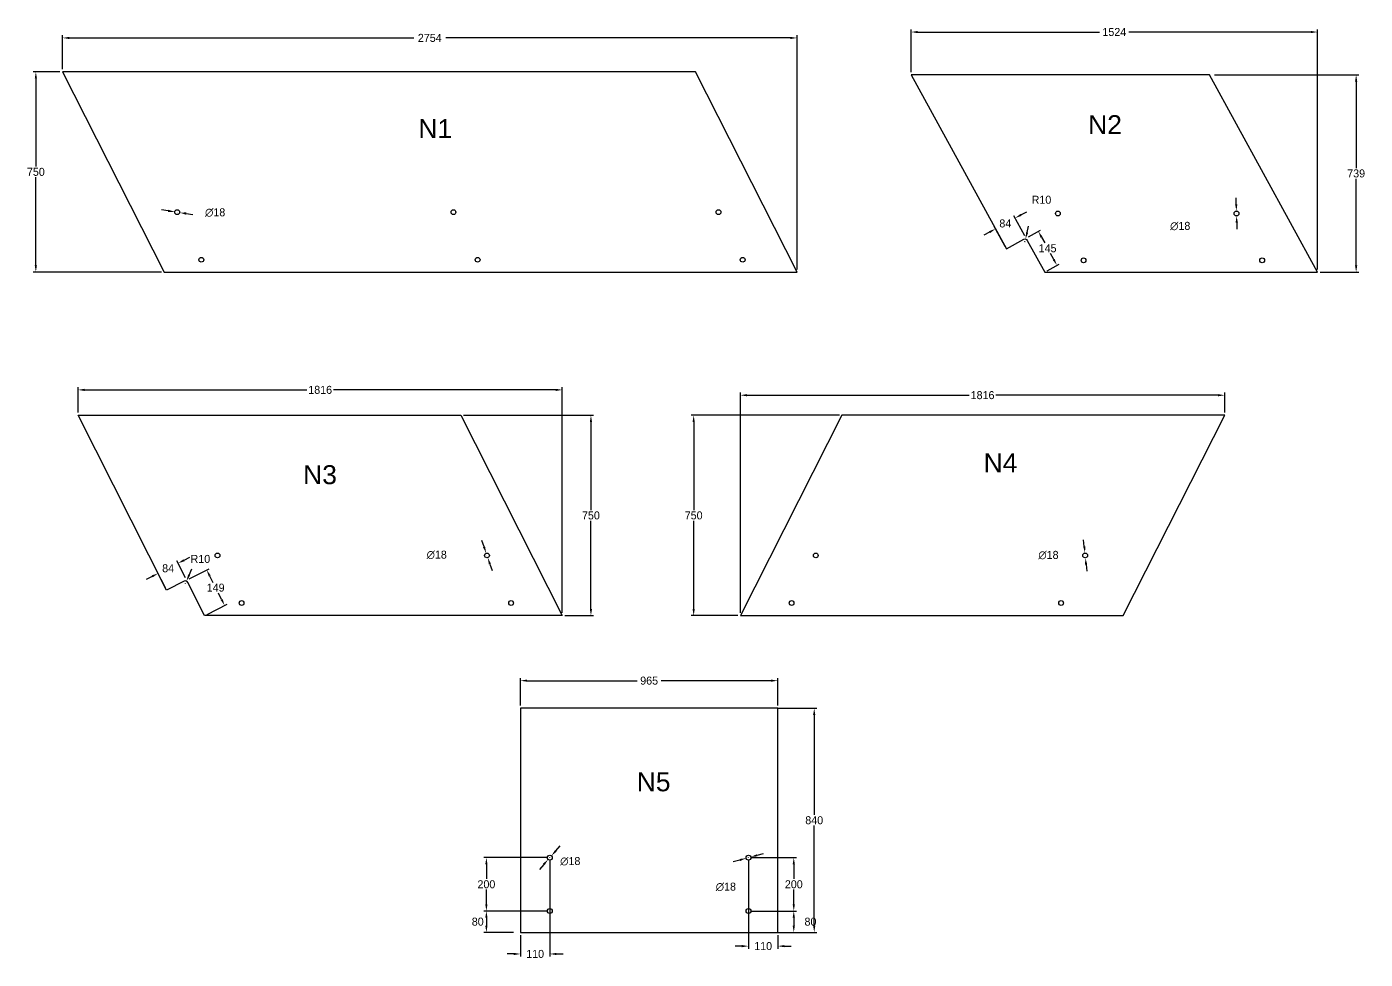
# Model space of a CAD drawing. Header units: millimetres. Extents: x 1860 to 17516, y -423 to 3406.
# Drawn here: x 1860 to 6878, y -127 to 3368 of the extents above; entities that cross this region are included whole.
import ezdxf

# ---------------------------------------------------------------- set-up
doc = ezdxf.new("R2010")
doc.units = ezdxf.units.MM
doc.layers.add('РАЗМЕРЫ', color=250, linetype='Continuous', lineweight=9)
doc.styles.get("Standard").update_dxf_attribs({"font": 'arial.ttf'})
doc.styles.add('ОФОРМИТЕЛЬ', font='txt', dxfattribs={"height": 30})
doc.dimstyles.new('ОФОРМИТЕЛЬ', dxfattribs={"dimtxt": 30, "dimasz": 25, "dimexe": 10, "dimexo": 10, "dimgap": 5, "dimtad": 0, "dimtih": 1, "dimtoh": 1, "dimdec": 0, "dimzin": 0, "dimdsep": 46, "dimtxsty": 'ОФОРМИТЕЛЬ', "dimcen": 0.09, "dimclrd": 256, "dimclre": 256, "dimclrt": 256, "dimadec": 0, "dimazin": 0, "dimtfac": 1, "dimtdec": 4, "dimtofl": 0, "dimtmove": 2, "dimatfit": 3, "dimfxl": 1, "dimtolj": 1, "dimtzin": 0, "dimarcsym": 0})

# ---------------------------------------------------------------- blocks, each defined once
blk = doc.blocks.new('*D63')
at = {"layer": 'DEFPOINTS', "color": 0, "transparency": 16777216}
for p in [(4747.9, 3326), (1993.9, 3199.1), (4747.9, 2448.8)]:
    blk.add_point(p, dxfattribs=at)
at = {"layer": 'РАЗМЕРЫ', "lineweight": -2, "transparency": 16777216}
for p, q in [((1993.9, 3209.1), (1993.9, 3336)), ((2018.9, 3326), (3310.9, 3326)), ((4722.9, 3326), (3430.9, 3326)), ((4747.9, 2458.8), (4747.9, 3336))]:
    blk.add_line(p, q, dxfattribs=at)
at = {"layer": 'РАЗМЕРЫ', "transparency": 16777216}
for points in [[(2018.9, 3330.1), (2018.9, 3321.8), (1993.9, 3326)], [(4722.9, 3321.8), (4722.9, 3330.1), (4747.9, 3326)]]:
    blk.add_solid(points, dxfattribs=at)
at = {"layer": 'РАЗМЕРЫ', "lineweight": 13, "transparency": 16777216, "insert": (3370.9, 3326), "char_height": 30, "attachment_point": 5, "style": 'ОФОРМИТЕЛЬ'}
blk.add_mtext('\\A1;2754', dxfattribs=at)
blk = doc.blocks.new('*D64')
at = {"layer": 'DEFPOINTS', "color": 0, "transparency": 16777216}
for p in [(1993.9, 3199.1), (1893.8, 2448.8), (2374.8, 2448.8)]:
    blk.add_point(p, dxfattribs=at)
at = {"layer": 'РАЗМЕРЫ', "lineweight": -2, "transparency": 16777216}
for p, q in [((1983.9, 3199.1), (1883.8, 3199.1)), ((1893.8, 3174.1), (1893.8, 2844)), ((1893.8, 2473.8), (1893.8, 2804)), ((2364.8, 2448.8), (1883.8, 2448.8))]:
    blk.add_line(p, q, dxfattribs=at)
at = {"layer": 'РАЗМЕРЫ', "transparency": 16777216}
for points in [[(1898, 3174.1), (1889.6, 3174.1), (1893.8, 3199.1)], [(1889.6, 2473.8), (1898, 2473.8), (1893.8, 2448.8)]]:
    blk.add_solid(points, dxfattribs=at)
at = {"layer": 'РАЗМЕРЫ', "lineweight": 13, "transparency": 16777216, "insert": (1893.8, 2824), "char_height": 30, "attachment_point": 5, "style": 'ОФОРМИТЕЛЬ'}
blk.add_mtext('\\A1;750', dxfattribs=at)
blk = doc.blocks.new('*D65')
at = {"layer": 'DEFPOINTS', "color": 0, "transparency": 16777216}
for p in [(2414.8, 2674.2), (2432.5, 2671.6)]:
    blk.add_point(p, dxfattribs=at)
at = {"layer": 'РАЗМЕРЫ', "lineweight": -2, "transparency": 16777216}
for p, q in [((2390, 2678), (2365.3, 2681.7)), ((2423.6, 2672.9), (2423.7, 2672.9)), ((2423.7, 2672.8), (2423.7, 2673)), ((2457.3, 2667.8), (2482, 2664.1))]:
    blk.add_line(p, q, dxfattribs=at)
at = {"layer": 'РАЗМЕРЫ', "transparency": 16777216}
for points in [[(2389.4, 2673.9), (2390.7, 2682.1), (2414.8, 2674.2)], [(2457.9, 2671.9), (2456.6, 2663.7), (2432.5, 2671.6)]]:
    blk.add_solid(points, dxfattribs=at)
at = {"layer": 'РАЗМЕРЫ', "lineweight": 13, "transparency": 16777216, "insert": (2566.2, 2671.6), "char_height": 30, "attachment_point": 5, "style": 'ОФОРМИТЕЛЬ'}
blk.add_mtext('\\A1;∅18', dxfattribs=at)
blk = doc.blocks.new('*D66')
at = {"layer": 'DEFPOINTS', "color": 0, "transparency": 16777216}
for p in [(6699.6, 3348.1), (5175.6, 3187.4), (6699.6, 2448.8)]:
    blk.add_point(p, dxfattribs=at)
at = {"layer": 'РАЗМЕРЫ', "lineweight": -2, "transparency": 16777216}
for p, q in [((5175.6, 3197.4), (5175.6, 3358.1)), ((5200.6, 3348.1), (5882.6, 3348.1)), ((6674.6, 3348.1), (5992.6, 3348.1)), ((6699.6, 2458.8), (6699.6, 3358.1))]:
    blk.add_line(p, q, dxfattribs=at)
at = {"layer": 'РАЗМЕРЫ', "transparency": 16777216}
for points in [[(5200.6, 3352.3), (5200.6, 3343.9), (5175.6, 3348.1)], [(6674.6, 3343.9), (6674.6, 3352.3), (6699.6, 3348.1)]]:
    blk.add_solid(points, dxfattribs=at)
at = {"layer": 'РАЗМЕРЫ', "lineweight": 13, "transparency": 16777216, "insert": (5937.6, 3348.1), "char_height": 30, "attachment_point": 5, "style": 'ОФОРМИТЕЛЬ'}
blk.add_mtext('\\A1;1524', dxfattribs=at)
blk = doc.blocks.new('*D67')
at = {"layer": 'DEFPOINTS', "color": 0, "transparency": 16777216}
for p in [(6303.3, 3187.4), (6699.6, 2448.8), (6844.4, 2448.8)]:
    blk.add_point(p, dxfattribs=at)
at = {"layer": 'РАЗМЕРЫ', "lineweight": -2, "transparency": 16777216}
for p, q in [((6313.3, 3187.4), (6854.4, 3187.4)), ((6844.4, 3162.4), (6844.4, 2838.1)), ((6844.4, 2473.8), (6844.4, 2798.1)), ((6709.6, 2448.8), (6854.4, 2448.8))]:
    blk.add_line(p, q, dxfattribs=at)
at = {"layer": 'РАЗМЕРЫ', "transparency": 16777216}
for points in [[(6848.6, 3162.4), (6840.2, 3162.4), (6844.4, 3187.4)], [(6840.2, 2473.8), (6848.6, 2473.8), (6844.4, 2448.8)]]:
    blk.add_solid(points, dxfattribs=at)
at = {"layer": 'РАЗМЕРЫ', "lineweight": 13, "transparency": 16777216, "insert": (6844.4, 2818.1), "char_height": 30, "attachment_point": 5, "style": 'ОФОРМИТЕЛЬ'}
blk.add_mtext('\\A1;739', dxfattribs=at)
blk = doc.blocks.new('*D68')
at = {"layer": 'DEFPOINTS', "color": 0, "transparency": 16777216}
for p in [(5606.6, 2576.2), (5722.4, 2474), (5676.5, 2448.8)]:
    blk.add_point(p, dxfattribs=at)
at = {"layer": 'РАЗМЕРЫ', "lineweight": -2, "transparency": 16777216}
for p, q in [((5615.4, 2581), (5661.3, 2606.2)), ((5664.6, 2579.4), (5676.5, 2557.7)), ((5710.4, 2495.9), (5698.5, 2517.7)), ((5685.3, 2453.6), (5731.2, 2478.8))]:
    blk.add_line(p, q, dxfattribs=at)
at = {"layer": 'РАЗМЕРЫ', "transparency": 16777216}
for points in [[(5668.2, 2581.4), (5660.9, 2577.4), (5652.6, 2601.4)], [(5706.7, 2493.9), (5714.1, 2497.9), (5722.4, 2474)]]:
    blk.add_solid(points, dxfattribs=at)
at = {"layer": 'РАЗМЕРЫ', "lineweight": 13, "transparency": 16777216, "insert": (5687.5, 2537.7), "char_height": 30, "attachment_point": 5, "style": 'ОФОРМИТЕЛЬ'}
blk.add_mtext('\\A1;145', dxfattribs=at)
blk = doc.blocks.new('*D69')
at = {"layer": 'DEFPOINTS', "color": 0, "transparency": 16777216}
for p in [(5492, 2610.4), (5606.6, 2576.2), (5533, 2535.8)]:
    blk.add_point(p, dxfattribs=at)
at = {"layer": 'РАЗМЕРЫ', "lineweight": -2, "transparency": 16777216}
for p, q in [((5587.6, 2662.8), (5609.5, 2674.9)), ((5528.2, 2544.5), (5487.2, 2619.2)), ((5601.8, 2584.9), (5560.9, 2659.6)), ((5470.1, 2598.4), (5448.2, 2586.4))]:
    blk.add_line(p, q, dxfattribs=at)
at = {"layer": 'РАЗМЕРЫ', "transparency": 16777216}
for points in [[(5585.6, 2666.5), (5589.6, 2659.2), (5565.7, 2650.8)], [(5472.1, 2594.7), (5468.1, 2602), (5492, 2610.4)]]:
    blk.add_solid(points, dxfattribs=at)
at = {"layer": 'РАЗМЕРЫ', "lineweight": 13, "transparency": 16777216, "insert": (5528.9, 2630.6), "char_height": 30, "attachment_point": 5, "style": 'ОФОРМИТЕЛЬ'}
blk.add_mtext('\\A1;84', dxfattribs=at)
blk = doc.blocks.new('*D70')
at = {"layer": 'DEFPOINTS', "color": 0, "transparency": 16777216}
for p in [(5602.7, 2562.6), (5604.9, 2572.3)]:
    blk.add_point(p, dxfattribs=at)
at = {"layer": 'РАЗМЕРЫ', "lineweight": -2, "transparency": 16777216}
for p, q in [((5610.5, 2596.7), (5616.1, 2621.1)), ((5602.6, 2562.6), (5602.8, 2562.6)), ((5602.7, 2562.5), (5602.7, 2562.7))]:
    blk.add_line(p, q, dxfattribs=at)
at = {"layer": 'РАЗМЕРЫ', "transparency": 16777216}
blk.add_solid([(5606.5, 2597.6), (5614.6, 2595.8), (5604.9, 2572.3)], dxfattribs=at)
at = {"layer": 'РАЗМЕРЫ', "lineweight": 13, "transparency": 16777216, "insert": (5664.5, 2719.4), "char_height": 30, "attachment_point": 5, "style": 'ОФОРМИТЕЛЬ'}
blk.add_mtext('\\A1;R10', dxfattribs=at)
blk = doc.blocks.new('*D71')
at = {"layer": 'DEFPOINTS', "color": 0, "transparency": 16777216}
for p in [(6395.5, 2677), (6396, 2659)]:
    blk.add_point(p, dxfattribs=at)
at = {"layer": 'РАЗМЕРЫ', "lineweight": -2, "transparency": 16777216}
for p, q in [((6394.8, 2702), (6394.1, 2727)), ((6395.6, 2668), (6395.8, 2668)), ((6395.7, 2667.9), (6395.7, 2668.1)), ((6396.7, 2634), (6397.4, 2609))]:
    blk.add_line(p, q, dxfattribs=at)
at = {"layer": 'РАЗМЕРЫ', "transparency": 16777216}
for points in [[(6390.6, 2701.9), (6398.9, 2702.1), (6395.5, 2677)], [(6400.9, 2634.1), (6392.5, 2633.9), (6396, 2659)]]:
    blk.add_solid(points, dxfattribs=at)
at = {"layer": 'РАЗМЕРЫ', "lineweight": 13, "transparency": 16777216, "insert": (6184.8, 2620.8), "char_height": 30, "attachment_point": 5, "style": 'ОФОРМИТЕЛЬ'}
blk.add_mtext('\\A1;∅18', dxfattribs=at)
blk = doc.blocks.new('*D72')
at = {"layer": 'DEFPOINTS', "color": 0, "transparency": 16777216}
for p in [(3867.8, 2007), (2051.9, 1911.7), (3867.8, 1161.3)]:
    blk.add_point(p, dxfattribs=at)
at = {"layer": 'РАЗМЕРЫ', "lineweight": -2, "transparency": 16777216}
for p, q in [((2051.9, 1921.7), (2051.9, 2017)), ((3867.8, 1171.3), (3867.8, 2017)), ((2076.9, 2007), (2909.9, 2007)), ((3842.8, 2007), (3009.9, 2007))]:
    blk.add_line(p, q, dxfattribs=at)
at = {"layer": 'РАЗМЕРЫ', "transparency": 16777216}
for points in [[(2076.9, 2011.1), (2076.9, 2002.8), (2051.9, 2007)], [(3842.8, 2002.8), (3842.8, 2011.1), (3867.8, 2007)]]:
    blk.add_solid(points, dxfattribs=at)
at = {"layer": 'РАЗМЕРЫ', "lineweight": 13, "transparency": 16777216, "insert": (2959.9, 2007), "char_height": 30, "attachment_point": 5, "style": 'ОФОРМИТЕЛЬ'}
blk.add_mtext('\\A1;1816', dxfattribs=at)
blk = doc.blocks.new('*D73')
at = {"layer": 'DEFPOINTS', "color": 0, "transparency": 16777216}
for p in [(3487.2, 1911.7), (3867.8, 1161.3), (3975.2, 1161.3)]:
    blk.add_point(p, dxfattribs=at)
at = {"layer": 'РАЗМЕРЫ', "lineweight": -2, "transparency": 16777216}
for p, q in [((3497.2, 1911.7), (3985.2, 1911.7)), ((3975.2, 1886.7), (3975.2, 1556.5)), ((3975.2, 1186.3), (3975.2, 1516.5)), ((3877.8, 1161.3), (3985.2, 1161.3))]:
    blk.add_line(p, q, dxfattribs=at)
at = {"layer": 'РАЗМЕРЫ', "transparency": 16777216}
for points in [[(3979.4, 1886.7), (3971, 1886.7), (3975.2, 1911.7)], [(3971, 1186.3), (3979.4, 1186.3), (3975.2, 1161.3)]]:
    blk.add_solid(points, dxfattribs=at)
at = {"layer": 'РАЗМЕРЫ', "lineweight": 13, "transparency": 16777216, "insert": (3975.2, 1536.5), "char_height": 30, "attachment_point": 5, "style": 'ОФОРМИТЕЛЬ'}
blk.add_mtext('\\A1;750', dxfattribs=at)
blk = doc.blocks.new('*D74')
at = {"layer": 'DEFPOINTS', "color": 0, "transparency": 16777216}
for p in [(2427.2, 1357.4), (2384.3, 1256.3), (2459.2, 1294.3)]:
    blk.add_point(p, dxfattribs=at)
at = {"layer": 'РАЗМЕРЫ', "lineweight": -2, "transparency": 16777216}
for p, q in [((2454.7, 1303.3), (2422.7, 1366.3)), ((2449.5, 1368.7), (2471.8, 1380)), ((2330, 1308.1), (2307.7, 1296.8)), ((2379.8, 1265.3), (2347.8, 1328.3))]:
    blk.add_line(p, q, dxfattribs=at)
at = {"layer": 'РАЗМЕРЫ', "transparency": 16777216}
for points in [[(2447.6, 1372.4), (2451.4, 1365), (2427.2, 1357.4)], [(2331.9, 1304.4), (2328.1, 1311.8), (2352.3, 1319.4)]]:
    blk.add_solid(points, dxfattribs=at)
at = {"layer": 'РАЗМЕРЫ', "lineweight": 13, "transparency": 16777216, "insert": (2389.8, 1338.4), "char_height": 30, "attachment_point": 5, "style": 'ОФОРМИТЕЛЬ'}
blk.add_mtext('\\A1;84', dxfattribs=at)
blk = doc.blocks.new('*D75')
at = {"layer": 'DEFPOINTS', "color": 0, "transparency": 16777216}
for p in [(2459.2, 1294.3), (2526.7, 1161.3), (2601.7, 1199.3)]:
    blk.add_point(p, dxfattribs=at)
at = {"layer": 'РАЗМЕРЫ', "lineweight": -2, "transparency": 16777216}
for p, q in [((2468.1, 1298.9), (2543.1, 1336.9)), ((2545.5, 1310.1), (2557.8, 1285.8)), ((2590.4, 1221.6), (2578.1, 1245.8)), ((2535.6, 1165.8), (2610.6, 1203.8))]:
    blk.add_line(p, q, dxfattribs=at)
at = {"layer": 'РАЗМЕРЫ', "transparency": 16777216}
for points in [[(2549.3, 1312), (2541.8, 1308.2), (2534.2, 1332.4)], [(2586.7, 1219.7), (2594.1, 1223.5), (2601.7, 1199.3)]]:
    blk.add_solid(points, dxfattribs=at)
at = {"layer": 'РАЗМЕРЫ', "lineweight": 13, "transparency": 16777216, "insert": (2568, 1265.8), "char_height": 30, "attachment_point": 5, "style": 'ОФОРМИТЕЛЬ'}
blk.add_mtext('\\A1;149', dxfattribs=at)
blk = doc.blocks.new('*D76')
at = {"layer": 'DEFPOINTS', "color": 0, "transparency": 16777216}
for p in [(2454.8, 1280.9), (2458.7, 1290.1)]:
    blk.add_point(p, dxfattribs=at)
at = {"layer": 'РАЗМЕРЫ', "lineweight": -2, "transparency": 16777216}
for p, q in [((2468.4, 1313.2), (2478.1, 1336.2)), ((2454.7, 1280.9), (2454.9, 1280.9)), ((2454.8, 1280.8), (2454.8, 1281))]:
    blk.add_line(p, q, dxfattribs=at)
at = {"layer": 'РАЗМЕРЫ', "transparency": 16777216}
blk.add_solid([(2464.6, 1314.8), (2472.2, 1311.5), (2458.7, 1290.1)], dxfattribs=at)
at = {"layer": 'РАЗМЕРЫ', "lineweight": 13, "transparency": 16777216, "insert": (2510.8, 1373.4), "char_height": 30, "attachment_point": 5, "style": 'ОФОРМИТЕЛЬ'}
blk.add_mtext('\\A1;R10', dxfattribs=at)
blk = doc.blocks.new('*D77')
at = {"layer": 'DEFPOINTS', "color": 0, "transparency": 16777216}
for p in [(3582.3, 1395.2), (3588.2, 1378.2)]:
    blk.add_point(p, dxfattribs=at)
at = {"layer": 'РАЗМЕРЫ', "lineweight": -2, "transparency": 16777216}
for p, q in [((3574.3, 1418.9), (3566.2, 1442.5)), ((3585.2, 1386.6), (3585.2, 1386.8)), ((3585.2, 1386.7), (3585.3, 1386.7)), ((3596.2, 1354.5), (3604.3, 1330.8))]:
    blk.add_line(p, q, dxfattribs=at)
at = {"layer": 'РАЗМЕРЫ', "transparency": 16777216}
for points in [[(3570.3, 1417.5), (3578.2, 1420.2), (3582.3, 1395.2)], [(3600.2, 1355.9), (3592.3, 1353.2), (3588.2, 1378.2)]]:
    blk.add_solid(points, dxfattribs=at)
at = {"layer": 'РАЗМЕРЫ', "lineweight": 13, "transparency": 16777216, "insert": (3396.9, 1388.7), "char_height": 30, "attachment_point": 5, "style": 'ОФОРМИТЕЛЬ'}
blk.add_mtext('\\A1;∅18', dxfattribs=at)
blk = doc.blocks.new('*D78')
at = {"layer": 'DEFPOINTS', "color": 0, "transparency": 16777216}
for p in [(4535.6, 1987.1), (6351.5, 1911.7), (4535.6, 1161.3)]:
    blk.add_point(p, dxfattribs=at)
at = {"layer": 'РАЗМЕРЫ', "lineweight": -2, "transparency": 16777216}
for p, q in [((4535.6, 1171.3), (4535.6, 1997.1)), ((4560.6, 1987.1), (5393.6, 1987.1)), ((6326.5, 1987.1), (5493.6, 1987.1)), ((6351.5, 1921.7), (6351.5, 1997.1))]:
    blk.add_line(p, q, dxfattribs=at)
at = {"layer": 'РАЗМЕРЫ', "transparency": 16777216}
for points in [[(4560.6, 1991.3), (4560.6, 1982.9), (4535.6, 1987.1)], [(6326.5, 1982.9), (6326.5, 1991.3), (6351.5, 1987.1)]]:
    blk.add_solid(points, dxfattribs=at)
at = {"layer": 'РАЗМЕРЫ', "lineweight": 13, "transparency": 16777216, "insert": (5443.6, 1987.1), "char_height": 30, "attachment_point": 5, "style": 'ОФОРМИТЕЛЬ'}
blk.add_mtext('\\A1;1816', dxfattribs=at)
blk = doc.blocks.new('*D79')
at = {"layer": 'DEFPOINTS', "color": 0, "transparency": 16777216}
for p in [(4916.7, 1911.7), (4360.4, 1161.3), (4535.6, 1161.3)]:
    blk.add_point(p, dxfattribs=at)
at = {"layer": 'РАЗМЕРЫ', "lineweight": -2, "transparency": 16777216}
for p, q in [((4906.7, 1911.7), (4350.4, 1911.7)), ((4360.4, 1886.7), (4360.4, 1556.5)), ((4360.4, 1186.3), (4360.4, 1516.5)), ((4525.6, 1161.3), (4350.4, 1161.3))]:
    blk.add_line(p, q, dxfattribs=at)
at = {"layer": 'РАЗМЕРЫ', "transparency": 16777216}
for points in [[(4364.5, 1886.7), (4356.2, 1886.7), (4360.4, 1911.7)], [(4356.2, 1186.3), (4364.5, 1186.3), (4360.4, 1161.3)]]:
    blk.add_solid(points, dxfattribs=at)
at = {"layer": 'РАЗМЕРЫ', "lineweight": 13, "transparency": 16777216, "insert": (4360.4, 1536.5), "char_height": 30, "attachment_point": 5, "style": 'ОФОРМИТЕЛЬ'}
blk.add_mtext('\\A1;750', dxfattribs=at)
blk = doc.blocks.new('*D80')
at = {"layer": 'DEFPOINTS', "color": 0, "transparency": 16777216}
for p in [(5827.6, 1395.6), (5829.3, 1377.7)]:
    blk.add_point(p, dxfattribs=at)
at = {"layer": 'РАЗМЕРЫ', "lineweight": -2, "transparency": 16777216}
for p, q in [((5825.1, 1420.5), (5822.7, 1445.4)), ((5828.3, 1386.7), (5828.5, 1386.7)), ((5828.4, 1386.6), (5828.4, 1386.8)), ((5831.7, 1352.8), (5834.1, 1328))]:
    blk.add_line(p, q, dxfattribs=at)
at = {"layer": 'РАЗМЕРЫ', "transparency": 16777216}
for points in [[(5821, 1420.1), (5829.3, 1420.9), (5827.6, 1395.6)], [(5835.9, 1353.2), (5827.6, 1352.4), (5829.3, 1377.7)]]:
    blk.add_solid(points, dxfattribs=at)
at = {"layer": 'РАЗМЕРЫ', "lineweight": 13, "transparency": 16777216, "insert": (5690.7, 1387.7), "char_height": 30, "attachment_point": 5, "style": 'ОФОРМИТЕЛЬ'}
blk.add_mtext('\\A1;∅18', dxfattribs=at)
blk = doc.blocks.new('*D81')
at = {"layer": 'DEFPOINTS', "color": 0, "transparency": 16777216}
for p in [(4675.9, 917.3), (3710.9, 814.1), (4675.9, 814.1)]:
    blk.add_point(p, dxfattribs=at)
at = {"layer": 'РАЗМЕРЫ', "lineweight": -2, "transparency": 16777216}
for p, q in [((3710.9, 824.1), (3710.9, 927.3)), ((3735.9, 917.3), (4148.4, 917.3)), ((4650.9, 917.3), (4238.4, 917.3)), ((4675.9, 824.1), (4675.9, 927.3))]:
    blk.add_line(p, q, dxfattribs=at)
at = {"layer": 'РАЗМЕРЫ', "transparency": 16777216}
for points in [[(3735.9, 921.5), (3735.9, 913.2), (3710.9, 917.3)], [(4650.9, 913.2), (4650.9, 921.5), (4675.9, 917.3)]]:
    blk.add_solid(points, dxfattribs=at)
at = {"layer": 'РАЗМЕРЫ', "lineweight": 13, "transparency": 16777216, "insert": (4193.4, 917.3), "char_height": 30, "attachment_point": 5, "style": 'ОФОРМИТЕЛЬ'}
blk.add_mtext('\\A1;965', dxfattribs=at)
blk = doc.blocks.new('*D82')
at = {"layer": 'DEFPOINTS', "color": 0, "transparency": 16777216}
for p in [(4665.3, 814.1), (4665.3, -25.9), (4812.4, -25.9)]:
    blk.add_point(p, dxfattribs=at)
at = {"layer": 'РАЗМЕРЫ', "lineweight": -2, "transparency": 16777216}
for p, q in [((4675.3, 814.1), (4822.4, 814.1)), ((4812.4, 789.1), (4812.4, 414.1)), ((4812.4, -0.9), (4812.4, 374.1)), ((4675.3, -25.9), (4822.4, -25.9))]:
    blk.add_line(p, q, dxfattribs=at)
at = {"layer": 'РАЗМЕРЫ', "transparency": 16777216}
for points in [[(4816.5, 789.1), (4808.2, 789.1), (4812.4, 814.1)], [(4808.2, -0.9), (4816.5, -0.9), (4812.4, -25.9)]]:
    blk.add_solid(points, dxfattribs=at)
at = {"layer": 'РАЗМЕРЫ', "lineweight": 13, "transparency": 16777216, "insert": (4812.4, 394.1), "char_height": 30, "attachment_point": 5, "style": 'ОФОРМИТЕЛЬ'}
blk.add_mtext('\\A1;840', dxfattribs=at)
blk = doc.blocks.new('*D83')
at = {"layer": 'DEFPOINTS', "color": 0, "transparency": 16777216}
for p in [(3583.2, 254.1), (3820.9, 254.1), (3820.9, 54.1)]:
    blk.add_point(p, dxfattribs=at)
at = {"layer": 'РАЗМЕРЫ', "lineweight": -2, "transparency": 16777216}
for p, q in [((3810.9, 254.1), (3573.2, 254.1)), ((3583.2, 229.1), (3583.2, 174.1)), ((3583.2, 79.1), (3583.2, 134.1)), ((3810.9, 54.1), (3573.2, 54.1))]:
    blk.add_line(p, q, dxfattribs=at)
at = {"layer": 'РАЗМЕРЫ', "transparency": 16777216}
for points in [[(3587.4, 229.1), (3579, 229.1), (3583.2, 254.1)], [(3579, 79.1), (3587.4, 79.1), (3583.2, 54.1)]]:
    blk.add_solid(points, dxfattribs=at)
at = {"layer": 'РАЗМЕРЫ', "lineweight": 13, "transparency": 16777216, "insert": (3583.2, 154.1), "char_height": 30, "attachment_point": 5, "style": 'ОФОРМИТЕЛЬ'}
blk.add_mtext('\\A1;200', dxfattribs=at)
blk = doc.blocks.new('*D84')
at = {"layer": 'DEFPOINTS', "color": 0, "transparency": 16777216}
for p in [(4565.9, 254.1), (4735.8, 254.1), (4565.9, 54.1)]:
    blk.add_point(p, dxfattribs=at)
at = {"layer": 'РАЗМЕРЫ', "lineweight": -2, "transparency": 16777216}
for p, q in [((4575.9, 254.1), (4745.8, 254.1)), ((4735.8, 229.1), (4735.8, 174.1)), ((4735.8, 79.1), (4735.8, 134.1)), ((4575.9, 54.1), (4745.8, 54.1))]:
    blk.add_line(p, q, dxfattribs=at)
at = {"layer": 'РАЗМЕРЫ', "transparency": 16777216}
for points in [[(4740, 229.1), (4731.6, 229.1), (4735.8, 254.1)], [(4731.6, 79.1), (4740, 79.1), (4735.8, 54.1)]]:
    blk.add_solid(points, dxfattribs=at)
at = {"layer": 'РАЗМЕРЫ', "lineweight": 13, "transparency": 16777216, "insert": (4735.8, 154.1), "char_height": 30, "attachment_point": 5, "style": 'ОФОРМИТЕЛЬ'}
blk.add_mtext('\\A1;200', dxfattribs=at)
blk = doc.blocks.new('*D85')
at = {"layer": 'DEFPOINTS', "color": 0, "transparency": 16777216}
for p in [(4565.9, 54.1), (4675.9, -25.9), (4735.8, -25.9)]:
    blk.add_point(p, dxfattribs=at)
at = {"layer": 'РАЗМЕРЫ', "lineweight": -2, "transparency": 16777216}
for p, q in [((4575.9, 54.1), (4745.8, 54.1)), ((4735.8, 29.1), (4735.8, -0.9)), ((4685.9, -25.9), (4745.8, -25.9))]:
    blk.add_line(p, q, dxfattribs=at)
at = {"layer": 'РАЗМЕРЫ', "transparency": 16777216}
for points in [[(4740, 29.1), (4731.6, 29.1), (4735.8, 54.1)], [(4731.6, -0.9), (4740, -0.9), (4735.8, -25.9)]]:
    blk.add_solid(points, dxfattribs=at)
at = {"layer": 'РАЗМЕРЫ', "lineweight": 13, "transparency": 16777216, "insert": (4798.3, 14.1), "char_height": 30, "attachment_point": 5, "style": 'ОФОРМИТЕЛЬ'}
blk.add_mtext('\\A1;80', dxfattribs=at)
blk = doc.blocks.new('*D86')
at = {"layer": 'DEFPOINTS', "color": 0, "transparency": 16777216}
for p in [(3820.9, 54.1), (3583.2, -25.9), (3695.3, -25.9)]:
    blk.add_point(p, dxfattribs=at)
at = {"layer": 'РАЗМЕРЫ', "lineweight": -2, "transparency": 16777216}
for p, q in [((3810.9, 54.1), (3573.2, 54.1)), ((3583.2, 29.1), (3583.2, -0.9)), ((3685.3, -25.9), (3573.2, -25.9))]:
    blk.add_line(p, q, dxfattribs=at)
at = {"layer": 'РАЗМЕРЫ', "transparency": 16777216}
for points in [[(3587.4, 29.1), (3579, 29.1), (3583.2, 54.1)], [(3579, -0.9), (3587.4, -0.9), (3583.2, -25.9)]]:
    blk.add_solid(points, dxfattribs=at)
at = {"layer": 'РАЗМЕРЫ', "lineweight": 13, "transparency": 16777216, "insert": (3550.7, 14.1), "char_height": 30, "attachment_point": 5, "style": 'ОФОРМИТЕЛЬ'}
blk.add_mtext('\\A1;80', dxfattribs=at)
blk = doc.blocks.new('*D87')
at = {"layer": 'DEFPOINTS', "color": 0, "transparency": 16777216}
for p in [(3820.9, 254.1), (3710.9, -25.9), (3710.9, -106.9)]:
    blk.add_point(p, dxfattribs=at)
at = {"layer": 'РАЗМЕРЫ', "lineweight": -2, "transparency": 16777216}
for p, q in [((3820.9, 244.1), (3820.9, -116.9)), ((3710.9, -35.9), (3710.9, -116.9)), ((3685.9, -106.9), (3660.9, -106.9)), ((3845.9, -106.9), (3870.9, -106.9))]:
    blk.add_line(p, q, dxfattribs=at)
at = {"layer": 'РАЗМЕРЫ', "transparency": 16777216}
for points in [[(3685.9, -111), (3685.9, -102.7), (3710.9, -106.9)], [(3845.9, -102.7), (3845.9, -111), (3820.9, -106.9)]]:
    blk.add_solid(points, dxfattribs=at)
at = {"layer": 'РАЗМЕРЫ', "lineweight": 13, "transparency": 16777216, "insert": (3765.9, -106.9), "char_height": 30, "attachment_point": 5, "style": 'ОФОРМИТЕЛЬ'}
blk.add_mtext('\\A1;110', dxfattribs=at)
blk = doc.blocks.new('*D88')
at = {"layer": 'DEFPOINTS', "color": 0, "transparency": 16777216}
for p in [(4565.9, 254.1), (4675.9, -25.9), (4675.9, -77.5)]:
    blk.add_point(p, dxfattribs=at)
at = {"layer": 'РАЗМЕРЫ', "lineweight": -2, "transparency": 16777216}
for p, q in [((4565.9, 244.1), (4565.9, -87.5)), ((4675.9, -35.9), (4675.9, -87.5)), ((4540.9, -77.5), (4515.9, -77.5)), ((4700.9, -77.5), (4725.9, -77.5))]:
    blk.add_line(p, q, dxfattribs=at)
at = {"layer": 'РАЗМЕРЫ', "transparency": 16777216}
for points in [[(4540.9, -81.7), (4540.9, -73.3), (4565.9, -77.5)], [(4700.9, -73.3), (4700.9, -81.7), (4675.9, -77.5)]]:
    blk.add_solid(points, dxfattribs=at)
at = {"layer": 'РАЗМЕРЫ', "lineweight": 13, "transparency": 16777216, "insert": (4620.9, -77.5), "char_height": 30, "attachment_point": 5, "style": 'ОФОРМИТЕЛЬ'}
blk.add_mtext('\\A1;110', dxfattribs=at)
blk = doc.blocks.new('*D89')
at = {"layer": 'DEFPOINTS', "color": 0, "transparency": 16777216}
for p in [(3826.9, 260.9), (3814.9, 247.4)]:
    blk.add_point(p, dxfattribs=at)
at = {"layer": 'РАЗМЕРЫ', "lineweight": -2, "transparency": 16777216}
for p, q in [((3820.8, 254.1), (3821, 254.1)), ((3820.9, 254), (3820.9, 254.2)), ((3843.5, 279.6), (3860.1, 298.2)), ((3798.3, 228.7), (3781.7, 210))]:
    blk.add_line(p, q, dxfattribs=at)
at = {"layer": 'РАЗМЕРЫ', "transparency": 16777216}
for points in [[(3840.4, 282.3), (3846.6, 276.8), (3826.9, 260.9)], [(3801.4, 225.9), (3795.2, 231.5), (3814.9, 247.4)]]:
    blk.add_solid(points, dxfattribs=at)
at = {"layer": 'РАЗМЕРЫ', "lineweight": 13, "transparency": 16777216, "insert": (3897.7, 240.3), "char_height": 30, "attachment_point": 5, "style": 'ОФОРМИТЕЛЬ'}
blk.add_mtext('\\A1;∅18', dxfattribs=at)
blk = doc.blocks.new('*D90')
at = {"layer": 'DEFPOINTS', "color": 0, "transparency": 16777216}
for p in [(4557.2, 251.8), (4574.6, 256.5)]:
    blk.add_point(p, dxfattribs=at)
at = {"layer": 'РАЗМЕРЫ', "lineweight": -2, "transparency": 16777216}
for p, q in [((4565.8, 254.1), (4566, 254.1)), ((4565.9, 254), (4565.9, 254.2)), ((4598.7, 263), (4622.8, 269.6)), ((4533.1, 245.2), (4509, 238.7))]:
    blk.add_line(p, q, dxfattribs=at)
at = {"layer": 'РАЗМЕРЫ', "transparency": 16777216}
for points in [[(4534.2, 241.2), (4532, 249.2), (4557.2, 251.8)], [(4597.6, 267), (4599.8, 259), (4574.6, 256.5)]]:
    blk.add_solid(points, dxfattribs=at)
at = {"layer": 'РАЗМЕРЫ', "lineweight": 13, "transparency": 16777216, "insert": (4481.1, 144.5), "char_height": 30, "attachment_point": 5, "style": 'ОФОРМИТЕЛЬ'}
blk.add_mtext('\\A1;∅18', dxfattribs=at)

msp = doc.modelspace()

# ---------------------------------------------------------------- linework, layer by layer
at = {"color": 144}
for points in [[(4747.9, 2448.8), (4367, 3199.1), (1993.9, 3199.1), (2374.8, 2448.8)], [(4916.2, 1911.7), (4535.6, 1161.3), (5970.9, 1161.3), (6351.5, 1911.7)], [(3710.9, -25.9), (4675.9, -25.9), (4675.9, 814.1), (3710.9, 814.1)]]:
    msp.add_lwpolyline(points, close=True, dxfattribs=at)
for points in [[(6294.5, 3187.4), (5175.6, 3187.4), (5533, 2535.8), (5597.9, 2571.4, -0.414214), (5611.4, 2567.4), (5676.5, 2448.8), (6699.6, 2448.8)], [(3487.2, 1911.7), (3867.8, 1161.3), (2526.7, 1161.3), (2463.8, 1285.4, 0.414214), (2450.3, 1289.8), (2384.3, 1256.3), (2051.9, 1911.7)]]:
    msp.add_lwpolyline(points, format="xyb", close=True, dxfattribs=at)
for centre in [(2423.7, 2672.9), (3459.6, 2672.9), (4453.6, 2672.9), (5726.2, 2668), (6395.7, 2668), (2514.2, 2494.6), (3550.2, 2494.6), (4544.1, 2494.6), (5822.4, 2492.6), (6491.9, 2492.6), (2575, 1386.7), (3585.2, 1386.7), (4818.2, 1386.7), (5828.4, 1386.7), (2665.4, 1208.3), (3675.7, 1208.3), (4727.7, 1208.3), (5738, 1208.3), (3820.9, 254.1), (4565.9, 254.1), (3820.9, 54.1), (4565.9, 54.1)]:
    msp.add_circle(centre, 9, dxfattribs=at)

# ---------------------------------------------------------------- texts
at = {"color": 1}
for s, p in [('N1', (3328, 2950.6)), ('N2', (5839.4, 2965.5)), ('N4', (5447.4, 1697.9)), ('N3', (2895.9, 1653.8)), ('N5', (4146.9, 502.8))]:
    msp.add_text(s, height=71, dxfattribs=at).set_placement(p)

# ---------------------------------------------------------------- dimensions: what is measured, and where the dimension line sits
at = {"layer": 'РАЗМЕРЫ', "color": 18, "lineweight": 13, "true_color": 0x000000}
for base, p1, p2, picture, middle in [((6699.6, 3348.1), (5175.6, 3187.4), (6699.6, 2448.8), '*D66', (5937.6, 3348.1)), ((4747.9, 3326), (1993.9, 3199.1), (4747.9, 2448.8), '*D63', (3370.9, 3326)), ((3867.8, 2007), (2051.9, 1911.7), (3867.8, 1161.3), '*D72', (2959.9, 2007)), ((4535.6, 1987.1), (6351.5, 1911.7), (4535.6, 1161.3), '*D78', (5443.6, 1987.1)), ((4675.9, 917.3), (3710.9, 814.1), (4675.9, 814.1), '*D81', (4193.4, 917.3)), ((3710.9, -106.9), (3820.9, 254.1), (3710.9, -25.9), '*D87', (3765.9, -106.9)), ((4675.9, -77.5), (4565.9, 254.1), (4675.9, -25.9), '*D88', (4620.9, -77.5))]:
    dim = msp.add_linear_dim(base=base, p1=p1, p2=p2, dimstyle='ОФОРМИТЕЛЬ', dxfattribs=at)
    dim.commit()
    dim.dimension.update_dxf_attribs({"geometry": picture, "text_midpoint": middle})
for base, p1, p2, picture, middle in [((1893.8, 2448.8), (1993.9, 3199.1), (2374.8, 2448.8), '*D64', (1893.8, 2824)), ((6844.4, 2448.8), (6303.3, 3187.4), (6699.6, 2448.8), '*D67', (6844.4, 2818.1)), ((3975.2, 1161.3), (3487.2, 1911.7), (3867.8, 1161.3), '*D73', (3975.2, 1536.5)), ((4360.4, 1161.3), (4916.7, 1911.7), (4535.6, 1161.3), '*D79', (4360.4, 1536.5)), ((4812.4, -25.9), (4665.3, 814.1), (4665.3, -25.9), '*D82', (4812.4, 394.1)), ((3583.2, 254.1), (3820.9, 54.1), (3820.9, 254.1), '*D83', (3583.2, 154.1)), ((4735.8, 254.1), (4565.9, 54.1), (4565.9, 254.1), '*D84', (4735.8, 154.1)), ((3583.2, -25.9), (3820.9, 54.1), (3695.3, -25.9), '*D86', (3550.7, 14.1)), ((4735.8, -25.9), (4565.9, 54.1), (4675.9, -25.9), '*D85', (4798.3, 14.1))]:
    dim = msp.add_linear_dim(base=base, p1=p1, p2=p2, angle=90, dimstyle='ОФОРМИТЕЛЬ', dxfattribs=at)
    dim.commit()
    dim.dimension.update_dxf_attribs({"geometry": picture, "text_midpoint": middle})
for center, mpoint, picture, middle in [((5602.7, 2562.6), (5604.9, 2572.3), '*D70', (5664.5, 2719.4)), ((2454.8, 1280.9), (2458.7, 1290.1), '*D76', (2510.8, 1373.4))]:
    dim = msp.add_radius_dim(center=center, mpoint=mpoint, dimstyle='ОФОРМИТЕЛЬ', dxfattribs=at)
    dim.commit()
    dim.dimension.update_dxf_attribs({"geometry": picture, "text_midpoint": middle, "dimtype": 164})
for p1, p2, picture, middle in [((6396, 2659), (6395.5, 2677), '*D71', (6184.8, 2620.8)), ((2414.8, 2674.2), (2432.5, 2671.6), '*D65', (2566.2, 2671.6)), ((3588.2, 1378.2), (3582.3, 1395.2), '*D77', (3396.9, 1388.7)), ((5829.3, 1377.7), (5827.6, 1395.6), '*D80', (5690.7, 1387.7)), ((3814.9, 247.4), (3826.9, 260.9), '*D89', (3897.7, 240.3)), ((4574.6, 256.5), (4557.2, 251.8), '*D90', (4481.1, 144.5))]:
    dim = msp.add_diameter_dim_2p(p1=p1, p2=p2, dimstyle='ОФОРМИТЕЛЬ', dxfattribs=at)
    dim.commit()
    dim.dimension.update_dxf_attribs({"geometry": picture, "text_midpoint": middle, "dimtype": 163})
for p1, p2, distance, picture, middle in [((5606.6, 2576.2), (5533, 2535.8), -85.1, '*D69', (5528.9, 2630.6)), ((5606.6, 2576.2), (5676.5, 2448.8), 52.4, '*D68', (5687.5, 2537.7)), ((2384.3, 1256.3), (2459.2, 1294.3), 70.7, '*D74', (2389.8, 1338.4)), ((2459.2, 1294.3), (2526.7, 1161.3), 84.1, '*D75', (2568, 1265.8))]:
    dim = msp.add_aligned_dim(p1=p1, p2=p2, distance=distance, dimstyle='ОФОРМИТЕЛЬ', dxfattribs=at)
    dim.commit()
    dim.dimension.update_dxf_attribs({"geometry": picture, "text_midpoint": middle})

doc.saveas('drawing.dxf')
